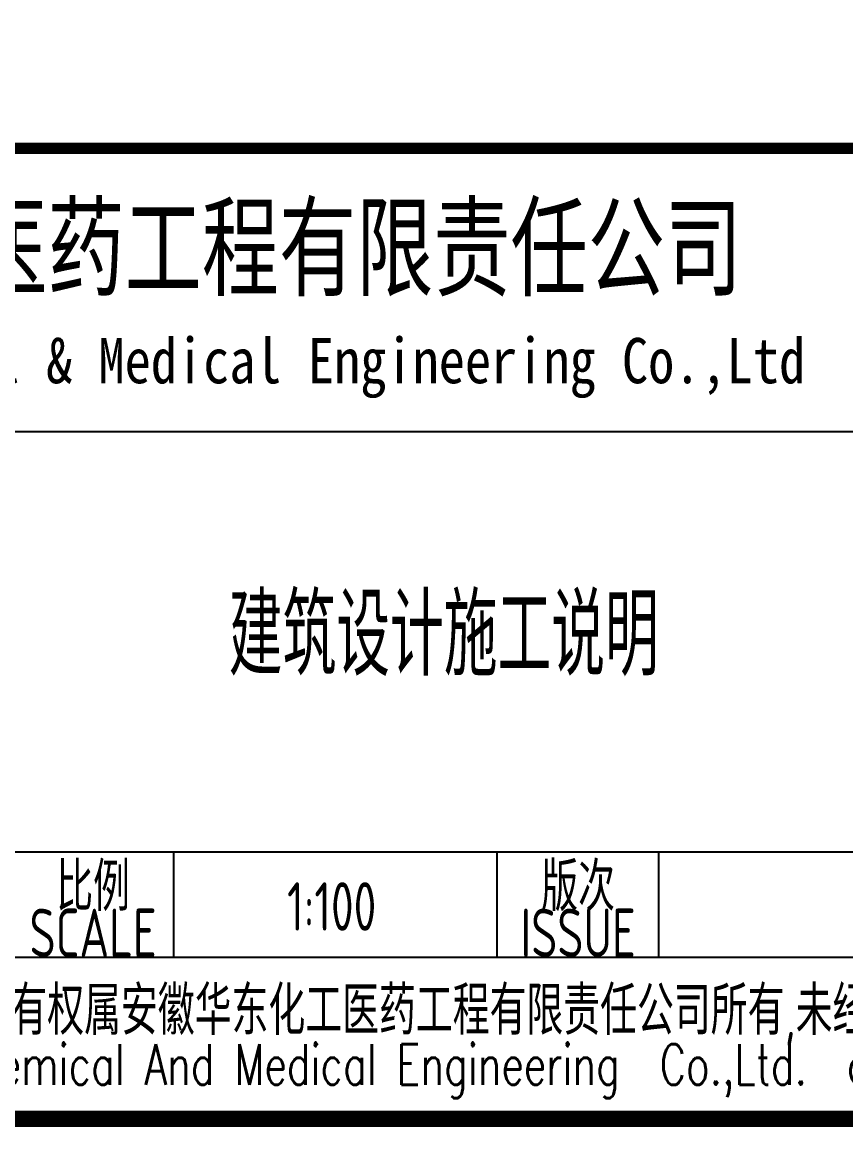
# Model space of a CAD drawing. Extents: x 5904849 to 6011887, y -826029 to -177002.
# Drawn here: x 5996510 to 6001606, y -290498 to -283666 of the extents above; entities that cross this region are included whole.
import ezdxf
from ezdxf.enums import TextEntityAlignment as Align

# ---------------------------------------------------------------- set-up
doc = ezdxf.new("R2010")
doc.units = 0
doc.header["$LTSCALE"] = 1000
doc.header["$MEASUREMENT"] = 0
doc.layers.get('0').update_dxf_attribs({"linetype": 'CONTINUOUS'})
doc.layers.add('PUB_TITLE', color=4, linetype='CONTINUOUS')
doc.styles.add('AHD', font='sceie.shx', dxfattribs={"width": 0.7, "bigfont": 'sceic.shx'})
doc.styles.add('ECEC_TQ', font='txt_l.shx', dxfattribs={"bigfont": 'hztxt_l.shx'})
doc.styles.add('sceie', font='sceie.shx', dxfattribs={"bigfont": 'sceic.shx'})
doc.styles.add('宋体', font='', dxfattribs={"width": 0.7})
doc.styles.get('宋体').set_extended_font_data('SimSun')

msp = doc.modelspace()

# ---------------------------------------------------------------- linework, layer by layer
for p, q in [((5990949.4, -286197.7), (6001949.4, -286197.7)), ((5996449.4, -288797.7), (6008949.4, -288797.7)), ((5997449.4, -289447.7), (5997449.4, -288797.7)), ((5999449.4, -289447.7), (5999449.4, -288797.7)), ((6000449.4, -289447.7), (6000449.4, -288797.7)), ((5990949.4, -289447.7), (6008949.4, -289447.7)), ((5990949.4, -290447.7), (6008949.4, -290447.7))]:
    msp.add_line(p, q)
at = {"const_width": 70}
msp.add_lwpolyline([(6008949.4, -284447.7), (5990949.4, -284447.7)], dxfattribs=at)
at = {"layer": 'PUB_TITLE', "const_width": 100}
msp.add_lwpolyline([(5907349.4, -290447.7), (6008949.4, -290447.7), (6008949.4, -233047.7), (5907349.4, -233047.7)], close=True, dxfattribs=at)

# ---------------------------------------------------------------- texts
for s, height, style, width, p in [('安徽华东化工医药工程有限责任公司', 500, '宋体', 0.7, (5997144.3, -285047.7)), ('Anhui Huadong Chemical & Medical Engineering Co.,Ltd', 280, '宋体', 0.85, (5997144.3, -285797.7)), ('建筑设计施工说明', 500, 'AHD', 0.7, (5999118.3, -287431.7)), ('比例', 300, 'sceie', 0.8, (5996949.4, -288997.7)), ('版次', 300, 'sceie', 0.8, (5999949.4, -288997.7)), ('1:100', 300, 'sceie', 0.8, (5998425.3, -289134.6)), ('SCALE', 300, 'sceie', 0.8, (5996949.4, -289297.7)), ('ISSUE', 300, 'sceie', 0.8, (5999949.4, -289297.7)), ('本文件专有权属安徽华东化工医药工程有限责任公司所有,未经许可不得复制或转让给第三方', 300, 'sceie', 0.8, (6000120.5, -289796.6)), ('The proprietary right of this document belongs to Anhui Huadong Chemical And Medical Engineering  Co.,Ltd.  and any replication or transfer to the 3rd. side is forbidden without its permission. ', 250, 'ECEC_TQ', 0.72, (5999949.4, -290147.7))]:
    msp.add_text(s, height=height, dxfattribs=dict(style=style, width=width)).set_placement(p, align=Align.MIDDLE)

doc.saveas('drawing.dxf')
